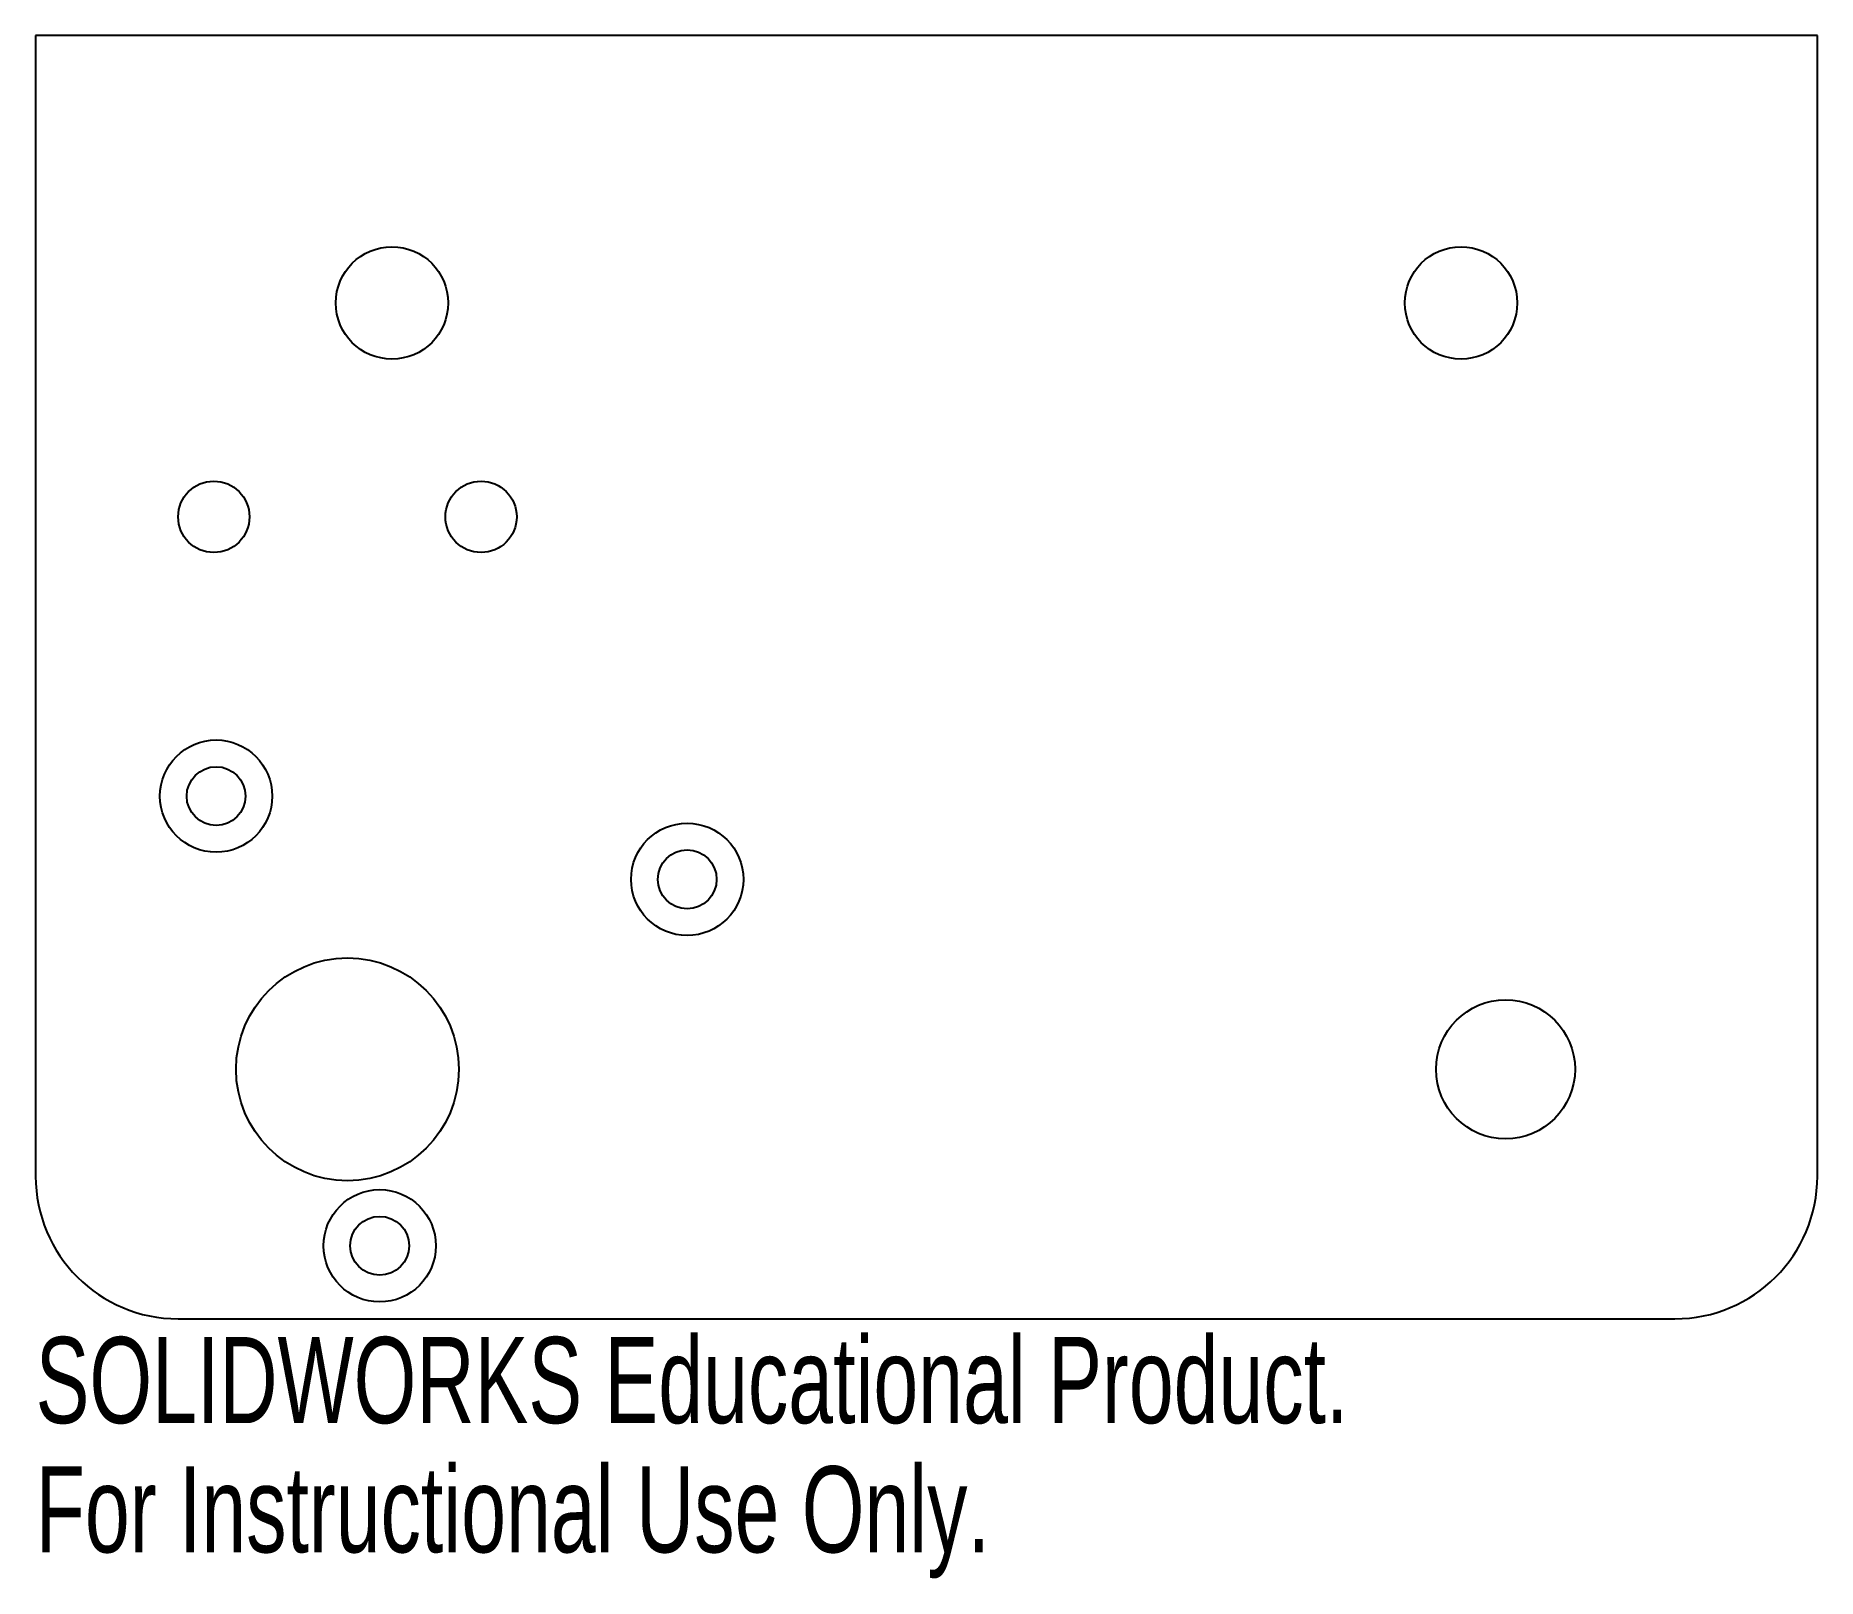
# Model space of a CAD drawing. Header units: millimetres. Extents: x 0 to 100, y -15 to 72.
import ezdxf

# ---------------------------------------------------------------- set-up
doc = ezdxf.new("R2010")
doc.units = ezdxf.units.MM
doc.styles.add('SLDTEXTSTYLE0', font='TXT', dxfattribs={"width": 0.7})

msp = doc.modelspace()

# ---------------------------------------------------------------- linework, layer by layer
at = {"color": 7, "linetype": 'Continuous', "lineweight": 25}
for p, q in [((100, 72), (0, 72)), ((0, 72), (0, 8)), ((100, 8), (100, 72)), ((8, 0), (92, 0))]:
    msp.add_line(p, q, dxfattribs=at)
for centre, radius in [((20, 57), 3.15), ((80, 57), 3.15), ((10, 45), 2), ((25, 45), 2), ((10.13, 29.33), 3.15), ((10.13, 29.33), 1.65), ((36.57, 24.66), 3.15), ((36.57, 24.66), 1.65), ((17.5, 14), 6.25), ((82.5, 14), 3.9), ((19.31, 4.1), 3.15), ((19.31, 4.1), 1.65)]:
    msp.add_circle(centre, radius, dxfattribs=at)
for centre, start, end in [((8, 8), 180, 270), ((92, 8), 270, 0)]:
    msp.add_arc(centre, 8, start, end, dxfattribs=at)

# ---------------------------------------------------------------- texts
at = {"color": 7, "linetype": 'Continuous', "char_height": 4.8336, "attachment_point": 1, "style": 'SLDTEXTSTYLE0'}
for s, insert in [('SOLIDWORKS Educational Product.', (0, -1.02)), ('For Instructional Use Only.', (0, -8.27))]:
    msp.add_mtext(s, dxfattribs=dict(at, insert=insert))

doc.saveas('drawing.dxf')
